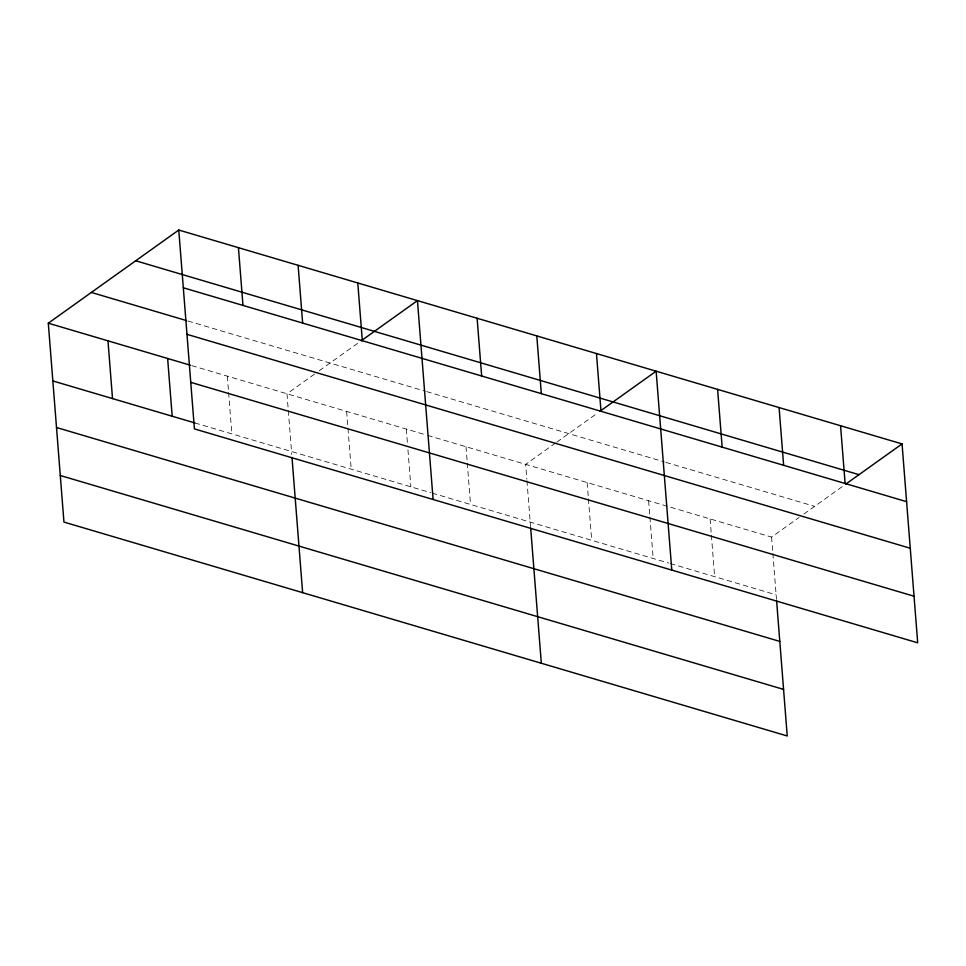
<?xml version="1.0" encoding="UTF-8"?>
<svg xmlns="http://www.w3.org/2000/svg" width="966" height="966" viewBox="0 0 966 966"><rect width="100%" height="100%" fill="white"/><g stroke="black" fill="none" stroke-linecap="round" stroke-linejoin="round"><path stroke-width="0.72" stroke-dasharray="4.83 3.62" d="M314.493 374.132L286.987 393.778L291.768 454.527M319.275 370.727L360.004 341.638M555.559 443.02L525.661 464.368L526.832 479.172M556.766 442.162L597.495 413.074M427.636 435.376L771.58 537.096L799.087 517.45M803.869 514.033L843.415 485.801M187.959 321.026L425.221 391.182M426.646 391.604L664.511 461.953M665.936 462.376L814.64 506.353M191.799 365.631L426.211 434.954M194.915 422.951L430.764 492.696M432.176 493.119L668.895 563.13M670.319 563.552L776.121 594.839M771.58 537.096L772.752 551.9M772.86 553.373L776.483 599.343M710.107 518.911L711.266 533.715M711.387 535.2L714.647 576.654M648.621 500.726L649.792 515.53M649.901 517.015L653.173 558.469M587.147 482.553L588.306 497.357M588.427 498.83L591.687 540.296M526.953 480.657L530.563 526.615M465.998 446.715L467.158 461.531M467.278 463.004L470.539 504.469M406.324 429.073L407.495 443.877M407.954 449.806L410.864 486.816M346.649 411.431L351.201 469.174M227.312 376.136L228.483 390.94M228.592 392.425L231.852 433.879"/><path stroke-width="1.45" d="M776.604 600.84L787.23 735.971L63.949 522.075L48.3 323.187L178.77 230.029L902.051 443.925L917.7 642.813L194.42 428.904L178.77 230.029M361.212 340.781L417.445 300.619L433.106 499.494M599.886 411.359L656.131 371.198L671.781 570.085M845.805 484.087L902.051 443.925M135.711 260.772L858.991 474.668M183.311 287.771L906.591 501.668M91.359 292.444L186.547 320.603M186.981 334.345L910.262 548.253M48.3 323.187L190.374 365.208M190.749 382.331L914.029 596.227M52.84 380.942L194.915 422.951M56.511 427.515L779.791 641.412M60.29 475.501L783.571 689.398M840.565 425.752L845.117 483.495M779.091 407.567L783.631 465.31M717.605 389.383L722.157 447.125M596.457 353.556L601.009 411.299M536.794 335.914L541.334 393.657M530.684 528.124L541.322 663.244M477.119 318.261L481.66 376.003M357.782 282.966L362.322 340.72M298.108 265.324L302.648 323.067M291.998 457.534L302.636 592.653M238.433 247.682L242.985 305.425M167.637 358.483L172.19 416.225M107.975 340.841L112.515 398.584"/></g></svg>
